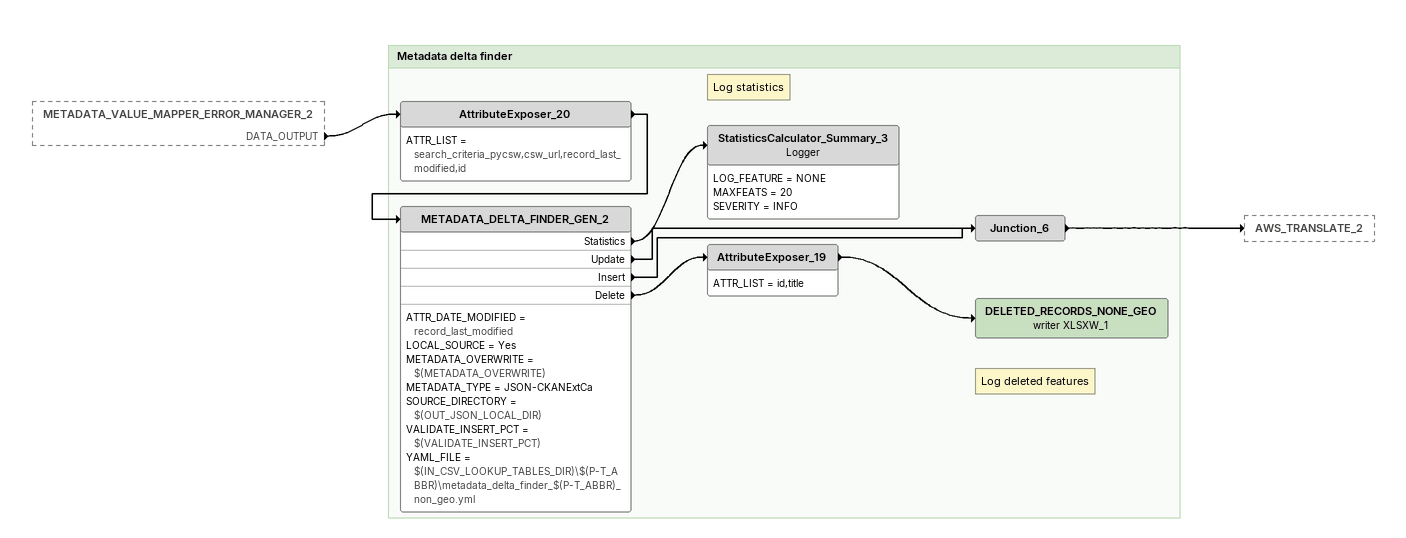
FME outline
METADATA_VALUE_MAPPER_ERROR_MANAGER_2 [outside]
    DATA_OUTPUT -> AttributeExposer_20

Bookmark: Metadata delta finder
AttributeExposer_20
    ATTR_LIST = search_criteria_pycsw,csw_url,record_last_modified,id
    -> METADATA_DELTA_FINDER_GEN_2
METADATA_DELTA_FINDER_GEN_2
    ATTR_DATE_MODIFIED = record_last_modified
    LOCAL_SOURCE = Yes
    METADATA_OVERWRITE = $(METADATA_OVERWRITE)
    METADATA_TYPE = JSON-CKANExtCa
    SOURCE_DIRECTORY = $(OUT_JSON_LOCAL_DIR)
    VALIDATE_INSERT_PCT = $(VALIDATE_INSERT_PCT)
    YAML_FILE = $(IN_CSV_LOOKUP_TABLES_DIR)\$(P-T_ABBR)\metadata_delta_finder_$(P-T_ABBR)_non_geo.yml
    Statistics -> StatisticsCalculator_Summary_3
    Update -> Junction_6
    Insert -> Junction_6
    Delete -> AttributeExposer_19
Note: Log statistics
StatisticsCalculator_Summary_3: Logger
    LOG_FEATURE = NONE
    MAXFEATS = 20
    SEVERITY = INFO
Junction_6
    -> AWS_TRANSLATE_2
AttributeExposer_19
    ATTR_LIST = id,title
    -> DELETED_RECORDS_NONE_GEO (writer XLSXW_1)
Note: Log deleted features
DELETED_RECORDS_NONE_GEO (writer XLSXW_1)
